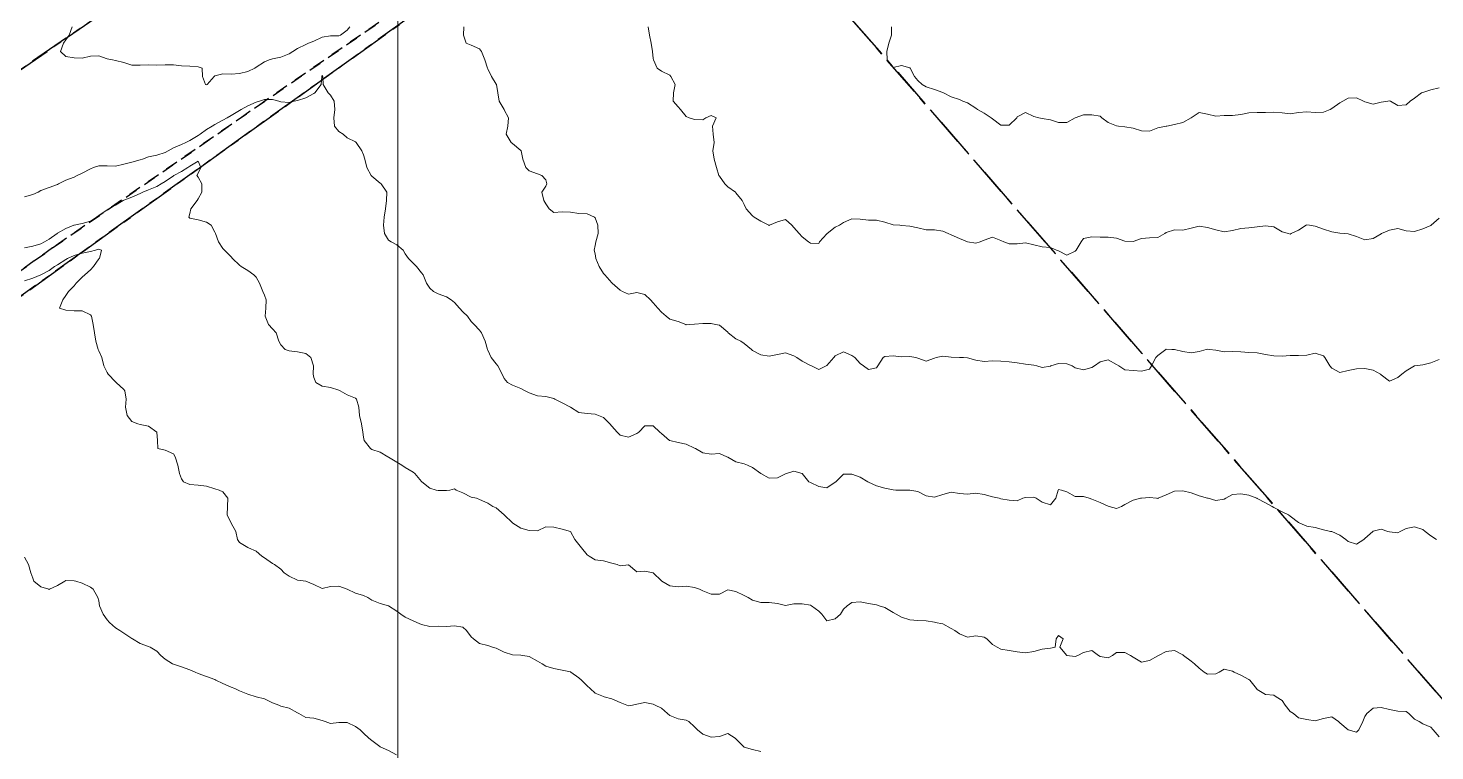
# Model space of a CAD drawing. Header units: centimetres. Extents: x 0 to 642158, y -847 to 649707.
# Drawn here: x 616844.5 to 616929.5, y 620223.5 to 620267.2 of the extents above; entities that cross this region are included whole.
import ezdxf

# ---------------------------------------------------------------- set-up
doc = ezdxf.new("R2010")
doc.units = ezdxf.units.CM
doc.header["$MEASUREMENT"] = 0
doc.linetypes.add('CENTERX2', pattern=[4, 2.5, -0.5, 0.5, -0.5])
doc.linetypes.add('JIS_02_0.7', pattern=[1.35, 0.75, -0.6])
for name, color, linetype, lineweight in [('MEV_grille', 254, 'Continuous', 9), ('WAL_parcellaire agricole', 7, 'JIS_02_0.7', 25), ('WAL_topographie 0.5', 253, 'Continuous', 20)]:
    doc.layers.add(name, color=color, linetype=linetype, lineweight=lineweight)
doc.layers.add('SPW_parcellaire cadastral', color=7, linetype='CENTERX2', lineweight=25, true_color=0xff0542)

# ---------------------------------------------------------------- blocks, each defined once
blk = doc.blocks.new('*U112')
at = {"layer": 'MEV_grille', "transparency": 33554687}
blk.add_lwpolyline([(0, 1825.476), (0, -1825.476)], dxfattribs=at)
blk = doc.blocks.new('*U113')
at = {"layer": 'MEV_grille', "color": 0, "linetype": 'ByBlock', "lineweight": -2, "transparency": 16777216}
blk.add_blockref('*U112', (1500, 0), dxfattribs=at)

msp = doc.modelspace()

# ---------------------------------------------------------------- linework, layer by layer
at = {"layer": 'SPW_parcellaire cadastral'}
for points in [[(616883.906, 620279.593), (616901.931, 620292.499), (616908.788, 620297.285), (616928.003, 620312.33), (616934.252, 620317.224), (616938.408, 620293.768), (616956.282, 620268.99), (616937.386, 620218.037), (616883.906, 620279.593)], [(616764.496, 620209.896), (616757.764, 620225.256), (616889.06, 620310.775), (616896.219, 620300.609), (616764.496, 620209.896)], [(616769.835, 620197.706), (616764.496, 620209.896), (616896.219, 620300.609), (616901.931, 620292.499), (616883.906, 620279.593), (616769.835, 620197.706)], [(616824.166, 620098.846), (616769.835, 620197.706), (616883.906, 620279.593), (616937.386, 620218.037), (616968.009, 620182.814), (616963.37, 620180.072), (616958.502, 620177.199), (616913.726, 620151.806), (616824.166, 620098.846)]]:
    msp.add_lwpolyline(points, dxfattribs=at)
at = {"layer": 'WAL_parcellaire agricole'}
for points in [[(616814.972, 620053.628), (616740.957, 620187.285), (616763.872, 620197.621), (616785.453, 620210.873), (616845.948, 620253.88), (616873.445, 620272.883), (616895.443, 620289.885), (616917.191, 620305.471), (616928.44, 620312.222), (616940.443, 620291.39), (616945.861, 620276.474), (616947.695, 620267.475), (616936.951, 620221.391), (616939.069, 620211.428), (616952.954, 620195.393), (616968.962, 620184.092), (616986.584, 620171.864), (617004.365, 620160.596), (617008.458, 620154.4)], [(616917.191, 620305.471), (616895.443, 620289.885), (616873.445, 620272.883), (616845.948, 620253.88), (616785.453, 620210.873)]]:
    msp.add_lwpolyline(points, dxfattribs=at)
at = {"layer": 'WAL_topographie 0.5'}
for points in [[(616847.141, 620267.25), (616846.952, 620266.75), (616846.75, 620266.459), (616846.618, 620266.25), (616846.436, 620265.75), (616846.75, 620265.453), (616847.25, 620265.365), (616847.75, 620265.359), (616848.25, 620265.471), (616848.75, 620265.493), (616849.25, 620265.317), (616849.583, 620265.25), (616849.75, 620265.22), (616850.25, 620265.088), (616850.75, 620264.924), (616851.25, 620264.935), (616851.75, 620264.946), (616852.25, 620264.931), (616852.75, 620264.946), (616853.25, 620264.944), (616853.75, 620264.892), (616854.25, 620264.868), (616854.75, 620264.825), (616855, 620264.75), (616855.019, 620264.25), (616855.185, 620263.75), (616855.25, 620263.731), (616855.291, 620263.75), (616855.712, 620264.25), (616855.75, 620264.274), (616856.25, 620264.412), (616856.75, 620264.385), (616857.25, 620264.423), (616857.75, 620264.539), (616858.175, 620264.75), (616858.25, 620264.802), (616858.75, 620265.131), (616859.046, 620265.25), (616859.25, 620265.309), (616859.75, 620265.412), (616860.25, 620265.617), (616860.481, 620265.75), (616860.75, 620265.936), (616861.25, 620266.175), (616861.411, 620266.25), (616861.75, 620266.372), (616862.25, 620266.612), (616862.75, 620266.696), (616863.25, 620266.704), (616863.345, 620266.75), (616863.75, 620267.041), (616863.923, 620267.25)], [(616870.809, 620267.25), (616870.778, 620266.75), (616870.95, 620266.25), (616871.25, 620266.143), (616871.75, 620265.917), (616871.872, 620265.75), (616872.076, 620265.25), (616872.23, 620264.75), (616872.25, 620264.706), (616872.478, 620264.25), (616872.75, 620263.787), (616872.774, 620263.75), (616872.85, 620263.25), (616872.933, 620262.75), (616873.239, 620262.25), (616873.25, 620262.229), (616873.506, 620261.75), (616873.466, 620261.25), (616873.359, 620260.75), (616873.669, 620260.25), (616873.75, 620260.198), (616874.25, 620259.777), (616874.27, 620259.75), (616874.38, 620259.25), (616874.557, 620258.75), (616874.75, 620258.548), (616875.25, 620258.357), (616875.523, 620258.25), (616875.75, 620258), (616875.813, 620257.75), (616875.75, 620257.611), (616875.518, 620257.25), (616875.63, 620256.75), (616875.75, 620256.55), (616875.964, 620256.25), (616876.25, 620256.024), (616876.75, 620256.066), (616877.25, 620256.05), (616877.75, 620255.97), (616878.25, 620255.933), (616878.702, 620255.75), (616878.75, 620255.694), (616878.898, 620255.25), (616878.913, 620254.75), (616878.779, 620254.25), (616878.75, 620254.036), (616878.683, 620253.75), (616878.75, 620253.528), (616878.786, 620253.25), (616878.977, 620252.75), (616879.25, 620252.331), (616879.326, 620252.25), (616879.75, 620251.763), (616879.764, 620251.75), (616880.25, 620251.335), (616880.402, 620251.25), (616880.75, 620251.093), (616881.25, 620251.187), (616881.75, 620251.057), (616882.08, 620250.75), (616882.25, 620250.563), (616882.538, 620250.25), (616882.75, 620250.006), (616883.03, 620249.75), (616883.25, 620249.577), (616883.75, 620249.429), (616884.225, 620249.25), (616884.25, 620249.24), (616884.417, 620249.25), (616884.75, 620249.272), (616885.25, 620249.32), (616885.75, 620249.308), (616886.017, 620249.25), (616886.25, 620249.208), (616886.75, 620248.783), (616886.781, 620248.75), (616887.25, 620248.386), (616887.538, 620248.25), (616887.75, 620248.114), (616888.191, 620247.75), (616888.25, 620247.689), (616888.75, 620247.414), (616889.25, 620247.336), (616889.75, 620247.433), (616890.25, 620247.54), (616890.75, 620247.353), (616890.932, 620247.25), (616891.25, 620247.04), (616891.75, 620246.779), (616891.808, 620246.75), (616892.25, 620246.541), (616892.71, 620246.75), (616892.75, 620246.771), (616893.161, 620247.25), (616893.25, 620247.366), (616893.75, 620247.595), (616894.25, 620247.371), (616894.424, 620247.25), (616894.75, 620246.901), (616894.947, 620246.75), (616895.25, 620246.542), (616895.75, 620246.643), (616895.82, 620246.75), (616896.146, 620247.25), (616896.25, 620247.317), (616896.75, 620247.353), (616897.25, 620247.301), (616897.75, 620247.323), (616898.114, 620247.25), (616898.25, 620247.219), (616898.75, 620247.038), (616899.25, 620247.225), (616899.35, 620247.25), (616899.75, 620247.33), (616900.25, 620247.286), (616900.75, 620247.266), (616901, 620247.25), (616901.25, 620247.231), (616901.75, 620247.106), (616902.25, 620247.017), (616902.75, 620247.048), (616903.25, 620247.038), (616903.75, 620247.004), (616904.25, 620246.933), (616904.75, 620246.866), (616905.25, 620246.79), (616905.429, 620246.75), (616905.75, 620246.663), (616906.25, 620246.741), (616906.276, 620246.75), (616906.75, 620246.893), (616907.25, 620246.883), (616907.57, 620246.75), (616907.75, 620246.638), (616908.25, 620246.513), (616908.75, 620246.65), (616908.917, 620246.75), (616909.25, 620246.991), (616909.75, 620247.122), (616910.25, 620246.836), (616910.378, 620246.75), (616910.75, 620246.512), (616911.25, 620246.469), (616911.75, 620246.425), (616912.25, 620246.553), (616912.362, 620246.75), (616912.627, 620247.25), (616912.75, 620247.39), (616913.224, 620247.75), (616913.25, 620247.764), (616913.583, 620247.75), (616913.75, 620247.742), (616914.25, 620247.613), (616914.75, 620247.546), (616915.25, 620247.631), (616915.667, 620247.75), (616915.75, 620247.77), (616915.875, 620247.75), (616916.25, 620247.696), (616916.75, 620247.609), (616917.25, 620247.614), (616917.75, 620247.602), (616918.25, 620247.554), (616918.75, 620247.533), (616919.25, 620247.448), (616919.75, 620247.354), (616920.25, 620247.333), (616920.75, 620247.381), (616921.25, 620247.38), (616921.75, 620247.397), (616922.25, 620247.527), (616922.75, 620247.362), (616922.838, 620247.25), (616923.144, 620246.75), (616923.25, 620246.616), (616923.75, 620246.359), (616924.25, 620246.473), (616924.75, 620246.578), (616925.25, 620246.598), (616925.75, 620246.486), (616926.196, 620246.25), (616926.25, 620246.206), (616926.75, 620245.838), (616927.25, 620246.06), (616927.488, 620246.25), (616927.75, 620246.46), (616928.25, 620246.75), (616928.25, 620246.75), (616928.75, 620246.821), (616929.25, 620246.932), (616929.75, 620247.134)], [(616881.945, 620267.25), (616882.02, 620266.75), (616882.123, 620266.25), (616882.208, 620265.75), (616882.25, 620265.321), (616882.267, 620265.25), (616882.483, 620264.75), (616882.75, 620264.568), (616883.25, 620264.315), (616883.323, 620264.25), (616883.571, 620263.75), (616883.471, 620263.25), (616883.453, 620262.75), (616883.75, 620262.417), (616883.903, 620262.25), (616884.25, 620261.819), (616884.417, 620261.75), (616884.75, 620261.653), (616885.25, 620261.63), (616885.438, 620261.75), (616885.75, 620261.889), (616886.044, 620261.75), (616885.833, 620261.25), (616885.877, 620260.75), (616885.927, 620260.25), (616885.854, 620259.75), (616885.939, 620259.25), (616886.066, 620258.75), (616886.221, 620258.25), (616886.25, 620258.218), (616886.578, 620257.75), (616886.75, 620257.581), (616887.219, 620257.25), (616887.25, 620257.207), (616887.631, 620256.75), (616887.75, 620256.5), (616887.866, 620256.25), (616888.25, 620255.827), (616888.353, 620255.75), (616888.75, 620255.494), (616889.228, 620255.25), (616889.25, 620255.239), (616889.279, 620255.25), (616889.75, 620255.455), (616890.25, 620255.61), (616890.633, 620255.25), (616890.75, 620255.113), (616891.065, 620254.75), (616891.25, 620254.561), (616891.639, 620254.25), (616891.75, 620254.179), (616892.25, 620254.148), (616892.304, 620254.25), (616892.75, 620254.743), (616892.758, 620254.75), (616893.25, 620255.133), (616893.5, 620255.25), (616893.75, 620255.423), (616894.25, 620255.633), (616894.75, 620255.622), (616895.25, 620255.554), (616895.75, 620255.565), (616896.25, 620255.448), (616896.75, 620255.286), (616897.15, 620255.25), (616897.25, 620255.241), (616897.75, 620255.205), (616898.25, 620255.09), (616898.75, 620254.976), (616899.25, 620254.98), (616899.75, 620254.898), (616900.068, 620254.75), (616900.25, 620254.673), (616900.75, 620254.446), (616901.25, 620254.25), (616901.25, 620254.25), (616901.75, 620254.179), (616902.015, 620254.25), (616902.25, 620254.361), (616902.75, 620254.532), (616903.25, 620254.328), (616903.432, 620254.25), (616903.75, 620254.129), (616904.25, 620254.125), (616904.75, 620254.187), (616905.25, 620254.065), (616905.75, 620253.95), (616906.25, 620253.917), (616906.625, 620253.75), (616906.75, 620253.703), (616907.25, 620253.452), (616907.75, 620253.688), (616907.803, 620253.75), (616908.107, 620254.25), (616908.25, 620254.461), (616908.75, 620254.555), (616909.25, 620254.533), (616909.75, 620254.525), (616910.25, 620254.476), (616910.75, 620254.296), (616911.25, 620254.272), (616911.75, 620254.454), (616912.25, 620254.5), (616912.75, 620254.517), (616913.172, 620254.75), (616913.25, 620254.816), (616913.75, 620254.971), (616914.25, 620254.952), (616914.75, 620255.08), (616915.25, 620255.193), (616915.75, 620255.121), (616916.25, 620254.98), (616916.75, 620254.856), (616917.25, 620254.94), (616917.75, 620255.056), (616918.25, 620255.102), (616918.75, 620255.155), (616919.25, 620255.217), (616919.75, 620255.163), (616920.25, 620254.85), (616920.65, 620254.75), (616920.75, 620254.722), (616920.808, 620254.75), (616921.25, 620254.963), (616921.706, 620255.25), (616921.75, 620255.279), (616921.917, 620255.25), (616922.25, 620255.193), (616922.75, 620255.009), (616923.25, 620254.848), (616923.75, 620254.776), (616924.05, 620254.75), (616924.25, 620254.733), (616924.75, 620254.564), (616925.25, 620254.365), (616925.75, 620254.45), (616926.25, 620254.742), (616926.269, 620254.75), (616926.75, 620254.96), (616927.25, 620255.063), (616927.75, 620254.917), (616928.25, 620254.881), (616928.75, 620255.036), (616929.25, 620255.24), (616929.262, 620255.25), (616929.75, 620255.687)], [(616896.639, 620267.25), (616896.643, 620266.75), (616896.491, 620266.25), (616896.37, 620265.75), (616896.395, 620265.25), (616896.75, 620264.792), (616897.25, 620264.907), (616897.75, 620264.774), (616897.772, 620264.75), (616898.045, 620264.25), (616898.25, 620264), (616898.508, 620263.75), (616898.75, 620263.609), (616899.25, 620263.454), (616899.75, 620263.274), (616899.798, 620263.25), (616900.25, 620263.006), (616900.75, 620262.853), (616900.969, 620262.75), (616901.25, 620262.65), (616901.75, 620262.32), (616901.848, 620262.25), (616902.25, 620262.033), (616902.672, 620261.75), (616902.75, 620261.68), (616903.25, 620261.296), (616903.75, 620261.308), (616904.219, 620261.75), (616904.25, 620261.797), (616904.75, 620262.077), (616905.25, 620261.829), (616905.55, 620261.75), (616905.75, 620261.708), (616906.25, 620261.621), (616906.75, 620261.471), (616907.25, 620261.466), (616907.75, 620261.75), (616907.75, 620261.75), (616908.25, 620261.917), (616908.75, 620261.922), (616909.25, 620261.837), (616909.368, 620261.75), (616909.75, 620261.455), (616910.25, 620261.263), (616910.361, 620261.25), (616910.75, 620261.194), (616911.25, 620261.113), (616911.75, 620260.96), (616912.25, 620260.944), (616912.75, 620261.141), (616913.25, 620261.243), (616913.296, 620261.25), (616913.75, 620261.336), (616914.25, 620261.468), (616914.75, 620261.75), (616914.75, 620261.75), (616915.25, 620262.06), (616915.75, 620261.965), (616916.25, 620261.84), (616916.75, 620261.877), (616917.25, 620261.895), (616917.75, 620261.937), (616918.25, 620262.042), (616918.75, 620262.07), (616919.25, 620262.07), (616919.75, 620262.078), (616920.25, 620262.039), (616920.75, 620261.99), (616921.25, 620262.074), (616921.75, 620262.109), (616922.25, 620262.062), (616922.75, 620262.096), (616923.15, 620262.25), (616923.25, 620262.306), (616923.75, 620262.654), (616923.93, 620262.75), (616924.25, 620262.94), (616924.75, 620262.944), (616925.17, 620262.75), (616925.25, 620262.717), (616925.75, 620262.574), (616926.25, 620262.683), (616926.65, 620262.75), (616926.75, 620262.774), (616926.803, 620262.75), (616927.25, 620262.484), (616927.75, 620262.528), (616927.988, 620262.75), (616928.25, 620262.943), (616928.687, 620263.25), (616928.75, 620263.281), (616929.25, 620263.428), (616929.75, 620263.552)], [(616844.25, 620256.962), (616844.75, 620257.102), (616845.077, 620257.25), (616845.25, 620257.344), (616845.75, 620257.541), (616846.25, 620257.715), (616846.315, 620257.75), (616846.75, 620257.973), (616847.25, 620258.165), (616847.43, 620258.25), (616847.75, 620258.406), (616848.25, 620258.668), (616848.435, 620258.75), (616848.75, 620258.845), (616849.25, 620258.842), (616849.75, 620258.83), (616850.25, 620258.938), (616850.75, 620259.06), (616851.25, 620259.211), (616851.382, 620259.25), (616851.75, 620259.379), (616852.25, 620259.485), (616852.75, 620259.652), (616852.928, 620259.75), (616853.25, 620259.93), (616853.75, 620260.142), (616854.012, 620260.25), (616854.25, 620260.366), (616854.75, 620260.673), (616854.861, 620260.75), (616855.25, 620261.047), (616855.602, 620261.25), (616855.75, 620261.339), (616856.25, 620261.613), (616856.503, 620261.75), (616856.75, 620261.89), (616857.25, 620262.187), (616857.358, 620262.25), (616857.75, 620262.468), (616858.25, 620262.692), (616858.453, 620262.75), (616858.75, 620262.855), (616859.25, 620262.852), (616859.632, 620262.75), (616859.75, 620262.708), (616860.25, 620262.67), (616860.561, 620262.75), (616860.75, 620262.798), (616861.25, 620262.953), (616861.75, 620263.225), (616861.808, 620263.25), (616862.185, 620263.75), (616862.221, 620264.25), (616862.25, 620264.331), (616862.284, 620264.25), (616862.299, 620263.75), (616862.599, 620263.25), (616862.75, 620263.111), (616862.963, 620262.75), (616863.017, 620262.25), (616862.95, 620261.75), (616862.986, 620261.25), (616863.25, 620260.913), (616863.509, 620260.75), (616863.75, 620260.526), (616864.25, 620260.287), (616864.298, 620260.25), (616864.647, 620259.75), (616864.75, 620259.5), (616864.819, 620259.25), (616864.952, 620258.75), (616865.214, 620258.25), (616865.25, 620258.216), (616865.75, 620257.795), (616865.813, 620257.75), (616866.157, 620257.25), (616866.135, 620256.75), (616866.062, 620256.25), (616866, 620255.75), (616865.942, 620255.25), (616866.012, 620254.75), (616866.25, 620254.347), (616866.417, 620254.25), (616866.75, 620254.071), (616867.129, 620253.75), (616867.25, 620253.528), (616867.458, 620253.25), (616867.75, 620252.958), (616867.935, 620252.75), (616868.25, 620252.381), (616868.338, 620252.25), (616868.544, 620251.75), (616868.75, 620251.458), (616868.977, 620251.25), (616869.25, 620251.103), (616869.75, 620250.917), (616870.03, 620250.75), (616870.25, 620250.58), (616870.54, 620250.25), (616870.75, 620250.022), (616871.022, 620249.75), (616871.25, 620249.441), (616871.426, 620249.25), (616871.75, 620248.917), (616871.863, 620248.75), (616872.086, 620248.25), (616872.232, 620247.75), (616872.25, 620247.71), (616872.452, 620247.25), (616872.75, 620246.88), (616872.863, 620246.75), (616873.129, 620246.25), (616873.25, 620245.991), (616873.45, 620245.75), (616873.75, 620245.588), (616874.25, 620245.393), (616874.509, 620245.25), (616874.75, 620245.132), (616875.25, 620244.934), (616875.75, 620244.896), (616876.25, 620244.777), (616876.296, 620244.75), (616876.75, 620244.512), (616877.25, 620244.25), (616877.25, 620244.25), (616877.75, 620243.943), (616878.25, 620243.865), (616878.75, 620243.837), (616878.95, 620243.75), (616879.25, 620243.625), (616879.62, 620243.25), (616879.75, 620243.11), (616880.077, 620242.75), (616880.25, 620242.559), (616880.75, 620242.444), (616881.25, 620242.675), (616881.375, 620242.75), (616881.75, 620243.125), (616882.25, 620243.125), (616882.659, 620242.75), (616882.75, 620242.673), (616883.228, 620242.25), (616883.25, 620242.239), (616883.75, 620242.123), (616884.25, 620242.029), (616884.75, 620241.779), (616884.798, 620241.75), (616885.25, 620241.495), (616885.75, 620241.422), (616886.25, 620241.452), (616886.692, 620241.25), (616886.75, 620241.231), (616887.25, 620240.96), (616887.75, 620240.83), (616887.937, 620240.75), (616888.25, 620240.603), (616888.75, 620240.25), (616888.75, 620240.25), (616889.25, 620239.969), (616889.75, 620239.987), (616890.25, 620240.234), (616890.296, 620240.25), (616890.75, 620240.397), (616891.25, 620240.25), (616891.25, 620240.25), (616891.661, 620239.75), (616891.75, 620239.712), (616892.25, 620239.453), (616892.75, 620239.389), (616893.25, 620239.723), (616893.286, 620239.75), (616893.75, 620240.203), (616894.25, 620240.203), (616894.75, 620240.024), (616895.209, 620239.75), (616895.25, 620239.724), (616895.75, 620239.5), (616896.25, 620239.366), (616896.75, 620239.258), (616896.917, 620239.25), (616897.25, 620239.236), (616897.75, 620239.25), (616897.75, 620239.25), (616897.75, 620239.25), (616898.25, 620239.152), (616898.75, 620238.889), (616899.25, 620238.821), (616899.75, 620238.987), (616900.25, 620239.118), (616900.75, 620239.037), (616901.25, 620239.006), (616901.75, 620239.061), (616902.25, 620238.983), (616902.75, 620238.845), (616903.15, 620238.75), (616903.25, 620238.721), (616903.75, 620238.643), (616904.25, 620238.605), (616904.594, 620238.75), (616904.75, 620238.802), (616905.25, 620238.819), (616905.391, 620238.75), (616905.75, 620238.525), (616906.25, 620238.361), (616906.578, 620238.75), (616906.729, 620239.25), (616906.75, 620239.281), (616906.917, 620239.25), (616907.25, 620239.15), (616907.75, 620238.867), (616908.25, 620238.859), (616908.6, 620238.75), (616908.75, 620238.707), (616909.25, 620238.504), (616909.75, 620238.272), (616909.806, 620238.25), (616910.25, 620238.123), (616910.546, 620238.25), (616910.75, 620238.375), (616911.25, 620238.641), (616911.705, 620238.75), (616911.75, 620238.76), (616912.25, 620238.792), (616912.667, 620238.75), (616912.75, 620238.74), (616912.773, 620238.75), (616913.25, 620238.96), (616913.75, 620239.19), (616914.25, 620239.196), (616914.75, 620239.075), (616915.25, 620238.899), (616915.75, 620238.763), (616915.788, 620238.75), (616916.25, 620238.62), (616916.75, 620238.697), (616916.854, 620238.75), (616917.25, 620238.982), (616917.75, 620239.018), (616918.25, 620238.939), (616918.717, 620238.75), (616918.75, 620238.736), (616919.25, 620238.467), (616919.65, 620238.25), (616919.75, 620238.193), (616920.25, 620237.933), (616920.63, 620237.75), (616920.75, 620237.675), (616921.25, 620237.29), (616921.322, 620237.25), (616921.75, 620237.066), (616922.25, 620236.975), (616922.75, 620236.851), (616923.183, 620236.75), (616923.25, 620236.734), (616923.75, 620236.531), (616924.106, 620236.25), (616924.25, 620236.132), (616924.75, 620235.985), (616925.185, 620236.25), (616925.25, 620236.324), (616925.729, 620236.75), (616925.75, 620236.766), (616926.25, 620236.88), (616926.639, 620236.75), (616926.75, 620236.714), (616927.25, 620236.672), (616927.389, 620236.75), (616927.75, 620236.921), (616928.25, 620237.025), (616928.75, 620236.861), (616928.908, 620236.75), (616929.25, 620236.49), (616929.583, 620236.25)], [(616844.25, 620253.896), (616844.75, 620253.987), (616845.25, 620254.13), (616845.474, 620254.25), (616845.75, 620254.416), (616846.22, 620254.75), (616846.25, 620254.767), (616846.75, 620255.052), (616847.241, 620255.25), (616847.25, 620255.253), (616847.75, 620255.357), (616848.25, 620255.507), (616848.634, 620255.75), (616848.75, 620255.839), (616849.25, 620256.189), (616849.351, 620256.25), (616849.75, 620256.47), (616850.219, 620256.75), (616850.25, 620256.765), (616850.75, 620256.957), (616851.25, 620257.178), (616851.403, 620257.25), (616851.75, 620257.384), (616852.25, 620257.603), (616852.512, 620257.75), (616852.75, 620257.897), (616853.25, 620258.236), (616853.281, 620258.25), (616853.75, 620258.506), (616854.135, 620258.75), (616854.25, 620258.825), (616854.75, 620259.131), (616854.91, 620258.75), (616854.75, 620258.402), (616854.677, 620258.25), (616854.75, 620258.162), (616854.976, 620257.75), (616854.979, 620257.25), (616854.75, 620256.84), (616854.694, 620256.75), (616854.311, 620256.25), (616854.25, 620255.958), (616854.184, 620255.75), (616854.25, 620255.686), (616854.75, 620255.583), (616855.25, 620255.436), (616855.538, 620255.25), (616855.75, 620254.838), (616855.792, 620254.75), (616855.98, 620254.25), (616856.25, 620253.85), (616856.346, 620253.75), (616856.75, 620253.346), (616856.828, 620253.25), (616857.25, 620252.841), (616857.357, 620252.75), (616857.75, 620252.521), (616858.121, 620252.25), (616858.25, 620252.105), (616858.458, 620251.75), (616858.65, 620251.25), (616858.75, 620251.036), (616858.859, 620250.75), (616858.848, 620250.25), (616858.803, 620249.75), (616858.993, 620249.25), (616859.25, 620248.984), (616859.471, 620248.75), (616859.634, 620248.25), (616859.75, 620248.023), (616860.011, 620247.75), (616860.25, 620247.655), (616860.75, 620247.606), (616861.25, 620247.5), (616861.55, 620247.25), (616861.71, 620246.75), (616861.703, 620246.25), (616861.75, 620246.05), (616861.87, 620245.75), (616862.25, 620245.534), (616862.75, 620245.455), (616863.25, 620245.292), (616863.336, 620245.25), (616863.75, 620245), (616864.25, 620244.804), (616864.315, 620244.75), (616864.463, 620244.25), (616864.5, 620243.75), (616864.625, 620243.25), (616864.701, 620242.75), (616864.75, 620242.438), (616864.779, 620242.25), (616865.159, 620241.75), (616865.25, 620241.701), (616865.75, 620241.528), (616866.219, 620241.25), (616866.25, 620241.226), (616866.75, 620240.931), (616867.06, 620240.75), (616867.25, 620240.621), (616867.75, 620240.325), (616867.847, 620240.25), (616868.25, 620239.767), (616868.271, 620239.75), (616868.75, 620239.367), (616869.139, 620239.25), (616869.25, 620239.221), (616869.75, 620239.213), (616869.95, 620239.25), (616870.25, 620239.325), (616870.333, 620239.25), (616870.75, 620239.071), (616871.25, 620238.809), (616871.568, 620238.75), (616871.75, 620238.685), (616872.25, 620238.45), (616872.558, 620238.25), (616872.75, 620238.175), (616873.25, 620237.75), (616873.25, 620237.75), (616873.75, 620237.259), (616873.764, 620237.25), (616874.25, 620236.952), (616874.75, 620236.795), (616875.25, 620236.783), (616875.75, 620237.017), (616876.25, 620237.009), (616876.75, 620236.886), (616877.25, 620236.75), (616877.25, 620236.75), (616877.514, 620236.25), (616877.75, 620235.962), (616877.912, 620235.75), (616878.25, 620235.331), (616878.369, 620235.25), (616878.75, 620235.028), (616879.25, 620234.97), (616879.75, 620234.833), (616880.062, 620234.75), (616880.25, 620234.659), (616880.75, 620234.721), (616881.25, 620234.303), (616881.75, 620234.344), (616882.25, 620234.25), (616882.25, 620234.25), (616882.75, 620233.765), (616882.769, 620233.75), (616883.25, 620233.452), (616883.75, 620233.392), (616884.25, 620233.445), (616884.75, 620233.368), (616885.046, 620233.25), (616885.25, 620233.15), (616885.75, 620232.954), (616886.25, 620232.953), (616886.75, 620233.215), (616887.25, 620233.122), (616887.75, 620232.879), (616887.993, 620232.75), (616888.25, 620232.59), (616888.75, 620232.449), (616889.25, 620232.451), (616889.75, 620232.397), (616890.25, 620232.265), (616890.75, 620232.375), (616891.25, 620232.372), (616891.75, 620232.292), (616891.814, 620232.25), (616892.25, 620231.919), (616892.431, 620231.75), (616892.75, 620231.339), (616893.25, 620231.467), (616893.563, 620231.75), (616893.75, 620232.04), (616893.974, 620232.25), (616894.25, 620232.455), (616894.75, 620232.485), (616895.25, 620232.393), (616895.75, 620232.301), (616895.908, 620232.25), (616896.25, 620232.147), (616896.75, 620231.853), (616896.926, 620231.75), (616897.25, 620231.562), (616897.75, 620231.402), (616898.25, 620231.372), (616898.75, 620231.344), (616899.25, 620231.262), (616899.292, 620231.25), (616899.75, 620231.164), (616900.25, 620230.886), (616900.484, 620230.75), (616900.75, 620230.565), (616901.25, 620230.355), (616901.75, 620230.435), (616902.25, 620230.358), (616902.403, 620230.25), (616902.75, 620229.921), (616903.032, 620229.75), (616903.25, 620229.631), (616903.75, 620229.546), (616904.25, 620229.462), (616904.75, 620229.407), (616905.25, 620229.5), (616905.75, 620229.634), (616906.25, 620229.701), (616906.536, 620229.75), (616906.595, 620230.25), (616906.75, 620230.464), (616907.031, 620230.25), (616906.829, 620229.75), (616907.25, 620229.25), (616907.25, 620229.25), (616907.75, 620229.181), (616907.91, 620229.25), (616908.25, 620229.439), (616908.75, 620229.555), (616909.167, 620229.25), (616909.25, 620229.196), (616909.75, 620229.11), (616910.011, 620229.25), (616910.25, 620229.427), (616910.75, 620229.436), (616911.098, 620229.25), (616911.25, 620229.147), (616911.75, 620228.844), (616912.25, 620228.936), (616912.75, 620229.22), (616912.785, 620229.25), (616913.25, 620229.491), (616913.75, 620229.548), (616914.25, 620229.28), (616914.292, 620229.25), (616914.75, 620228.899), (616914.95, 620228.75), (616915.25, 620228.474), (616915.543, 620228.25), (616915.75, 620228.114), (616916.25, 620228.136), (616916.45, 620228.25), (616916.75, 620228.432), (616917.25, 620228.303), (616917.361, 620228.25), (616917.75, 620228.061), (616918.25, 620227.8), (616918.307, 620227.75), (616918.706, 620227.25), (616918.75, 620227.202), (616919.25, 620226.883), (616919.75, 620226.859), (616919.902, 620226.75), (616920.25, 620226.528), (616920.435, 620226.25), (616920.75, 620225.864), (616920.942, 620225.75), (616921.25, 620225.483), (616921.75, 620225.379), (616922.25, 620225.308), (616922.75, 620225.448), (616923.25, 620225.539), (616923.657, 620225.25), (616923.75, 620225.179), (616924.25, 620224.75), (616924.25, 620224.75), (616924.75, 620224.619), (616924.9, 620224.75), (616925.129, 620225.25), (616925.25, 620225.568), (616925.368, 620225.75), (616925.75, 620226.059), (616926.25, 620226.105), (616926.75, 620225.984), (616927.25, 620225.886), (616927.75, 620225.87), (616927.917, 620225.75), (616928.25, 620225.397), (616928.528, 620225.25), (616928.75, 620225.125), (616929.25, 620224.908), (616929.375, 620224.75), (616929.75, 620224.341)], [(616844.25, 620251.898), (616844.75, 620252.056), (616845.238, 620252.25), (616845.25, 620252.255), (616845.75, 620252.518), (616846.073, 620252.75), (616846.25, 620252.853), (616846.75, 620253.188), (616846.859, 620253.25), (616847.25, 620253.421), (616847.75, 620253.562), (616848.25, 620253.673), (616848.546, 620253.75), (616848.75, 620253.802), (616848.907, 620253.75), (616848.778, 620253.25), (616848.75, 620253.221), (616848.421, 620252.75), (616848.25, 620252.567), (616847.892, 620252.25), (616847.75, 620252.108), (616847.374, 620251.75), (616847.25, 620251.6), (616846.907, 620251.25), (616846.75, 620251.015), (616846.564, 620250.75), (616846.368, 620250.25), (616846.75, 620250.115), (616847.25, 620250.072), (616847.75, 620250.083), (616848.25, 620249.833), (616848.304, 620249.75), (616848.413, 620249.25), (616848.485, 620248.75), (616848.564, 620248.25), (616848.717, 620247.75), (616848.75, 620247.667), (616848.924, 620247.25), (616849.056, 620246.75), (616849.25, 620246.361), (616849.309, 620246.25), (616849.75, 620245.795), (616849.8, 620245.75), (616850.25, 620245.328), (616850.319, 620245.25), (616850.402, 620244.75), (616850.36, 620244.25), (616850.45, 620243.75), (616850.75, 620243.397), (616851.107, 620243.25), (616851.25, 620243.205), (616851.75, 620243.115), (616852.25, 620242.75), (616852.25, 620242.75), (616852.288, 620242.25), (616852.322, 620241.75), (616852.75, 620241.65), (616853.25, 620241.434), (616853.356, 620241.25), (616853.512, 620240.75), (616853.63, 620240.25), (616853.75, 620239.926), (616853.861, 620239.75), (616854.25, 620239.591), (616854.75, 620239.536), (616855.25, 620239.489), (616855.75, 620239.33), (616856.025, 620239.25), (616856.25, 620239.132), (616856.54, 620238.75), (616856.523, 620238.25), (616856.51, 620237.75), (616856.75, 620237.25), (616856.75, 620237.25), (616857.032, 620236.75), (616857.131, 620236.25), (616857.25, 620236.083), (616857.75, 620235.776), (616857.794, 620235.75), (616858.25, 620235.552), (616858.606, 620235.25), (616858.75, 620235.15), (616859.25, 620234.811), (616859.363, 620234.75), (616859.75, 620234.464), (616859.955, 620234.25), (616860.25, 620234.037), (616860.75, 620233.799), (616861.25, 620233.75), (616861.25, 620233.75), (616861.75, 620233.543), (616862.25, 620233.291), (616862.75, 620233.417), (616863.25, 620233.442), (616863.75, 620233.25), (616863.75, 620233.25), (616864.25, 620233.009), (616864.75, 620232.875), (616865, 620232.75), (616865.25, 620232.602), (616865.75, 620232.389), (616866.25, 620232.25), (616866.25, 620232.25), (616866.75, 620231.925), (616866.989, 620231.75), (616867.25, 620231.571), (616867.75, 620231.342), (616867.974, 620231.25), (616868.25, 620231.125), (616868.75, 620230.991), (616869.25, 620231.028), (616869.75, 620231), (616870.25, 620231.035), (616870.75, 620230.961), (616870.961, 620230.75), (616871.25, 620230.372), (616871.383, 620230.25), (616871.75, 620229.98), (616872.25, 620229.852), (616872.54, 620229.75), (616872.75, 620229.682), (616873.25, 620229.445), (616873.75, 620229.297), (616874.25, 620229.267), (616874.375, 620229.25), (616874.75, 620229.18), (616875.25, 620228.909), (616875.53, 620228.75), (616875.75, 620228.601), (616876.25, 620228.455), (616876.75, 620228.369), (616877.25, 620228.26), (616877.263, 620228.25), (616877.75, 620227.901), (616877.91, 620227.75), (616878.25, 620227.41), (616878.432, 620227.25), (616878.75, 620226.97), (616879.25, 620226.765), (616879.292, 620226.75), (616879.75, 620226.622), (616880.25, 620226.401), (616880.657, 620226.25), (616880.75, 620226.197), (616881, 620226.25), (616881.25, 620226.297), (616881.75, 620226.417), (616882.25, 620226.312), (616882.375, 620226.25), (616882.75, 620226.063), (616883.12, 620225.75), (616883.25, 620225.625), (616883.75, 620225.421), (616884.25, 620225.337), (616884.408, 620225.25), (616884.75, 620224.933), (616884.92, 620224.75), (616885.25, 620224.491), (616885.75, 620224.317), (616886.25, 620224.343), (616886.75, 620224.529), (616887.203, 620224.25), (616887.25, 620224.221), (616887.703, 620223.75), (616887.75, 620223.711), (616888.25, 620223.571), (616888.75, 620223.452)], [(616844.25, 620235.185), (616844.5, 620234.75), (616844.628, 620234.25), (616844.75, 620233.927), (616844.829, 620233.75), (616845.25, 620233.402), (616845.717, 620233.25), (616845.75, 620233.241), (616845.775, 620233.25), (616846.25, 620233.487), (616846.687, 620233.75), (616846.75, 620233.788), (616847.25, 620233.763), (616847.35, 620233.75), (616847.75, 620233.617), (616848.25, 620233.387), (616848.4, 620233.25), (616848.691, 620232.75), (616848.75, 620232.55), (616848.788, 620232.25), (616849.007, 620231.75), (616849.25, 620231.402), (616849.39, 620231.25), (616849.75, 620230.929), (616850.013, 620230.75), (616850.25, 620230.6), (616850.75, 620230.276), (616850.781, 620230.25), (616851.25, 620229.972), (616851.75, 620229.786), (616851.841, 620229.75), (616852.25, 620229.507), (616852.5, 620229.25), (616852.75, 620229.018), (616853.19, 620228.75), (616853.25, 620228.726), (616853.75, 620228.558), (616854.25, 620228.391), (616854.573, 620228.25), (616854.75, 620228.156), (616855.25, 620227.972), (616855.75, 620227.8), (616855.819, 620227.75), (616856.25, 620227.551), (616856.75, 620227.341), (616856.962, 620227.25), (616857.25, 620227.11), (616857.75, 620226.903), (616858.25, 620226.75), (616858.25, 620226.75), (616858.75, 620226.632), (616859.25, 620226.394), (616859.625, 620226.25), (616859.75, 620226.194), (616860.25, 620226.059), (616860.75, 620225.793), (616860.83, 620225.75), (616861.25, 620225.506), (616861.75, 620225.453), (616862.25, 620225.318), (616862.429, 620225.25), (616862.75, 620225.14), (616863.25, 620225.193), (616863.75, 620225.202), (616864.25, 620224.947), (616864.543, 620224.75), (616864.75, 620224.557), (616865.064, 620224.25), (616865.25, 620224.105), (616865.726, 620223.75), (616865.75, 620223.734), (616866.25, 620223.504), (616866.735, 620223.25)]]:
    msp.add_lwpolyline(points, dxfattribs=at)

# ---------------------------------------------------------------- block references
at = {"layer": 'MEV_grille', "transparency": 33554687}
msp.add_blockref('*U113', (615366.814, 620593.644), dxfattribs=at)

doc.saveas('drawing.dxf')
